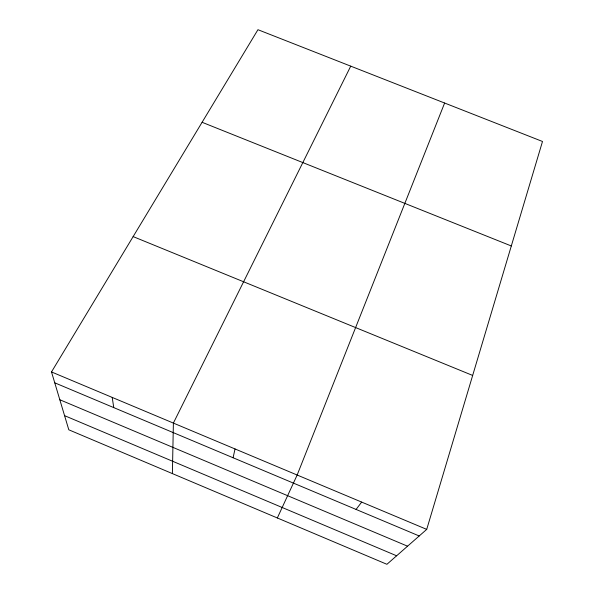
<?xml version="1.0" encoding="UTF-8"?>
<svg xmlns="http://www.w3.org/2000/svg" width="594" height="594" viewBox="0 0 594 594"><rect width="100%" height="100%" fill="white"/><g stroke="black" fill="none" stroke-linecap="round" stroke-linejoin="round"><path stroke-width="0.89" d="M172.386 473.596L173.389 423.077L350.742 66.149M233.086 457.751L235.031 448.945M426.715 529.38L542.5 141.476L257.945 29.7L51.5 371.941L68.8 429.796L386.924 564.3L426.715 529.38L51.5 371.941M444.624 103.029L297.163 475.014L277.339 517.968M356.073 509.429L361.679 502.086M202.094 122.29L511.308 245.968M133.138 236.598L472.661 375.438M54.752 382.818L419.208 535.966M59.816 399.747L407.558 546.19M64.568 415.651L396.621 555.784M112.207 397.408L113.758 407.61"/></g></svg>
